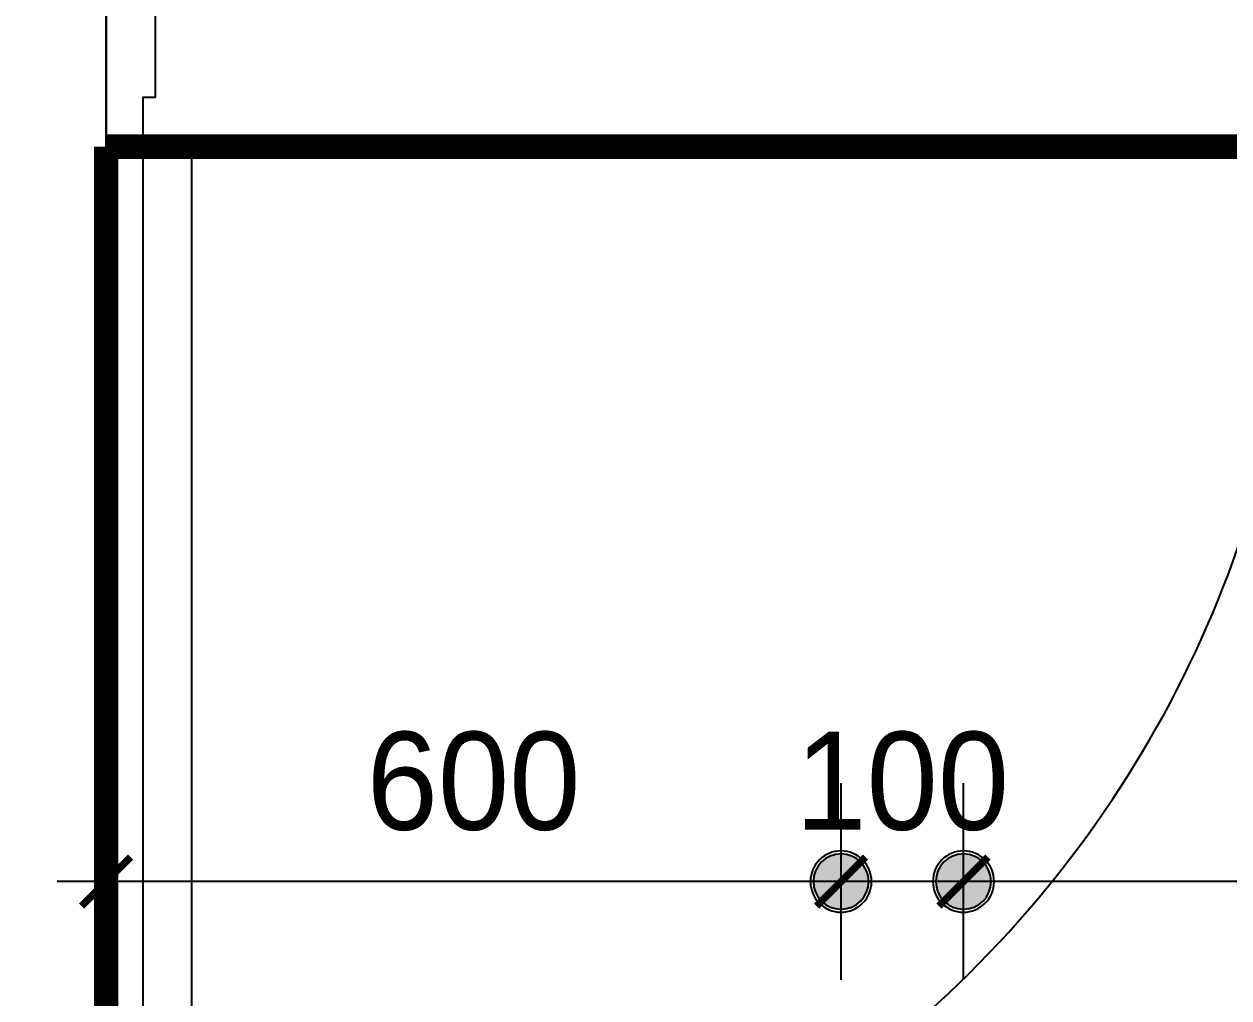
# Model space of a CAD drawing. Header units: millimetres. Extents: x 118028 to 193504, y 42792 to 96100.
# Drawn here: x 181114 to 182098, y 66672 to 67467 of the extents above; entities that cross this region are included whole.
import ezdxf

# ---------------------------------------------------------------- set-up
doc = ezdxf.new("R2010")
doc.units = ezdxf.units.MM
doc.header["$LTSCALE"] = 30
doc.header["$PDMODE"] = 3
doc.linetypes.add('HID', pattern=[2.3, 1.5, -0.8])
doc.layers.get('DEFPOINTS').update_dxf_attribs({"color": 248})
for name, color, linetype in [('03-WAL NEW', 3, 'Continuous'), ('07-DIM WAL', 5, 'Continuous'), ('2CONTINUOUS', 2, 'Continuous'), ('3.기호.계단선', 30, 'Continuous'), ('CO-DO-FR', 7, 'Continuous'), ('CO-DOOR', 8, 'Continuous'), ('RC-LIGHT', 7, 'Continuous')]:
    doc.layers.add(name, color=color, linetype=linetype)
doc.styles.add('HY 울릉도 L', font='')
doc.styles.get('HY 울릉도 L').set_extended_font_data('HY울릉도L')
doc.dimstyles.new('40', dxfattribs={"dimscale": 40, "dimtxt": 2, "dimasz": 1, "dimexe": 1, "dimexo": 1, "dimgap": 1, "dimtad": 1, "dimdec": 0, "dimrnd": 0.05, "dimdsep": 46, "dimlunit": 6, "dimtxsty": 'HY 울릉도 L', "dimblk": 'ARCHTICK', "dimcen": 2.5, "dimdle": 1, "dimclrd": 133, "dimclre": 133, "dimclrt": 30, "dimadec": 0, "dimazin": 0, "dimtfac": 1, "dimtdec": 0, "dimtix": 1, "dimtmove": 2, "dimatfit": 3, "dimldrblk": 'ARCHTICK', "dimfxl": 1, "dimlwd": -1, "dimlwe": -1, "dimarcsym": 0})

# ---------------------------------------------------------------- blocks, each defined once
blk = doc.blocks.new('1')
at = {"linetype": 'Continuous'}
h = blk.add_hatch(color=4, dxfattribs=at)
h.dxf.hatch_style = 1
edge = h.paths.add_edge_path()
edge.add_arc((11539653.5, -14273503.8), 37.5, 0, 360)
at = {"color": 1, "linetype": 'Continuous'}
for p, q in [((11539653.5, -14273637.1), (11539653.5, -14273370.5)), ((11539520.2, -14273503.8), (11539786.8, -14273503.8))]:
    blk.add_line(p, q, dxfattribs=at)
at = {"color": 4, "linetype": 'Continuous'}
for radius in [41.5, 37.5]:
    blk.add_circle((11539653.5, -14273503.8), radius, dxfattribs=at)
blk = doc.blocks.new('_ArchTick')
at = {"color": 0, "linetype": 'ByBlock', "const_width": 0.15}
blk.add_lwpolyline([(-0.5, -0.5), (0.5, 0.5)], dxfattribs=at)
blk = doc.blocks.new('*D292')
at = {"layer": '07-DIM WAL', "color": 133, "transparency": 16777216}
for p, q in [((181881.38, 66806.8), (181881.38, 66806.8)), ((184361.38, 66806.8), (184361.38, 66806.8)), ((184401.38, 66766.8), (181841.38, 66766.8))]:
    blk.add_line(p, q, dxfattribs=at)
at = {"layer": 'DEFPOINTS', "color": 0, "transparency": 16777216}
for p in [(181881.38, 66766.8), (181881.38, 66766.8), (184361.38, 66766.8)]:
    blk.add_point(p, dxfattribs=at)
at = {"layer": '07-DIM WAL', "color": 133, "transparency": 16777216, "xscale": 40, "yscale": 40, "zscale": 40, "rotation": 180}
blk.add_blockref('_ArchTick', (181881.38, 66766.8), dxfattribs=at)
at = {"layer": '07-DIM WAL', "color": 133, "transparency": 16777216, "xscale": 40, "yscale": 40, "zscale": 40}
blk.add_blockref('_ArchTick', (184361.38, 66766.8), dxfattribs=at)
at = {"layer": '07-DIM WAL', "color": 30, "transparency": 16777216, "insert": (183121.38, 66854.73), "char_height": 80, "attachment_point": 5, "style": 'HY 울릉도 L'}
blk.add_mtext('2,480', dxfattribs=at)
blk = doc.blocks.new('*D293')
at = {"layer": '07-DIM WAL', "color": 133, "transparency": 16777216}
for p, q in [((181781.38, 66806.8), (181781.38, 66806.8)), ((181881.38, 66806.8), (181881.38, 66806.8)), ((181921.38, 66766.8), (181741.38, 66766.8))]:
    blk.add_line(p, q, dxfattribs=at)
at = {"layer": 'DEFPOINTS', "color": 0, "transparency": 16777216}
for p in [(181781.38, 66766.8), (181781.38, 66766.8), (181881.38, 66766.8)]:
    blk.add_point(p, dxfattribs=at)
at = {"layer": '07-DIM WAL', "color": 133, "transparency": 16777216, "xscale": 40, "yscale": 40, "zscale": 40}
blk.add_blockref('_ArchTick', (181781.38, 66766.8), dxfattribs=at)
at = {"layer": '07-DIM WAL', "color": 133, "transparency": 16777216, "xscale": 40, "yscale": 40, "zscale": 40, "rotation": 180}
blk.add_blockref('_ArchTick', (181881.38, 66766.8), dxfattribs=at)
at = {"layer": '07-DIM WAL', "color": 30, "transparency": 16777216, "insert": (181831.38, 66848.48), "char_height": 80, "attachment_point": 5, "style": 'HY 울릉도 L'}
blk.add_mtext('100', dxfattribs=at)
blk = doc.blocks.new('*D294')
at = {"layer": '07-DIM WAL', "color": 133, "transparency": 16777216}
for p, q in [((181181.38, 66806.8), (181181.38, 66806.8)), ((181781.38, 66806.8), (181781.38, 66806.8)), ((181821.38, 66766.8), (181141.38, 66766.8))]:
    blk.add_line(p, q, dxfattribs=at)
at = {"layer": 'DEFPOINTS', "color": 0, "transparency": 16777216}
for p in [(181181.38, 66766.8), (181181.38, 66766.8), (181781.38, 66766.8)]:
    blk.add_point(p, dxfattribs=at)
at = {"layer": '07-DIM WAL', "color": 133, "transparency": 16777216, "xscale": 40, "yscale": 40, "zscale": 40, "rotation": 180}
blk.add_blockref('_ArchTick', (181181.38, 66766.8), dxfattribs=at)
at = {"layer": '07-DIM WAL', "color": 133, "transparency": 16777216, "xscale": 40, "yscale": 40, "zscale": 40}
blk.add_blockref('_ArchTick', (181781.38, 66766.8), dxfattribs=at)
at = {"layer": '07-DIM WAL', "color": 30, "transparency": 16777216, "insert": (181481.38, 66848.48), "char_height": 80, "attachment_point": 5, "style": 'HY 울릉도 L'}
blk.add_mtext('600', dxfattribs=at)
blk = doc.blocks.new('vusaudeh')
at = {"layer": '2CONTINUOUS'}
blk.add_lwpolyline([(155176.38, 81983.8), (155176.38, 85997.8), (155381.38, 85997.8), (155381.38, 81983.8)], dxfattribs=at)
at = {"layer": 'CO-DO-FR'}
blk.add_lwpolyline([(155381.38, 85786.8), (155381.38, 85986.8), (155411.38, 85986.8), (155411.38, 85946.8), (155421.38, 85946.8), (155421.38, 85826.8), (155411.38, 85826.8), (155411.38, 85786.8), (155381.38, 85786.8)], close=True, dxfattribs=at)
at = {"layer": 'CO-DOOR'}
blk.add_lwpolyline([(155451.38, 84846.8), (155451.38, 85786.8), (155411.38, 85786.8), (155411.38, 84846.8)], close=True, dxfattribs=at)
blk.add_arc((155442.15, 85761.33), 914.59, 269.3254, 1.59623, dxfattribs=at)
blk = doc.blocks.new('cjswjdeh2')
at = {"layer": '03-WAL NEW'}
h = blk.add_hatch(dxfattribs=at)
h.set_pattern_fill('_USER', color=256, scale=50, angle=135, pattern_type=0)
h.set_pattern_definition([(135, (307217.86, -141934.83), (-35.355339, -35.355339), [])])
h.paths.add_polyline_path([(214879.46, 64402.8), (214879.46, 63563.8), (214879.46, 63563.8), (214979.46, 63563.8), (214979.46, 64402.8)])
h.paths.add_polyline_path([(214979.46, 67577.8), (214929.46, 67577.8, 0.414214), (214879.46, 67527.8), (214879.46, 65902.8), (214879.46, 65902.8), (214979.46, 65902.8)])
h.paths.add_polyline_path([(215184.46, 62727.8), (215184.46, 63563.8), (214979.46, 63563.8), (214879.46, 63563.8), (214879.46, 63543.8), (215164.46, 63543.8), (215164.46, 62747.8), (214879.46, 62747.8), (214879.46, 62727.8), (214979.46, 62727.8)])
h.paths.add_polyline_path([(214769.92, 67902.19), (214932.16, 67749.65), (214820.18, 67630.55), (214657.94, 67783.09)], flags=9)
blk.add_blockref('vusaudeh', (59803.08, -18420))

msp = doc.modelspace()

# ---------------------------------------------------------------- linework, layer by layer
at = {"layer": '3.기호.계단선', "linetype": 'HID', "const_width": 20}
for points in [[(181181.38, 67366.8), (181181.38, 64256.8)], [(181181.38, 67366.8), (185061.38, 67366.8), (185061.38, 64256.8)]]:
    msp.add_lwpolyline(points, dxfattribs=at)

# ---------------------------------------------------------------- block references
msp.add_blockref('cjswjdeh2', (-34003.08, 0))
at = {"layer": 'RC-LIGHT', "xscale": -0.6024096385271789, "yscale": 0.6024096385271789, "zscale": 0.6024096385271789}
for p in [(7133379.87, 8665263.06), (7133479.87, 8665263.06)]:
    msp.add_blockref('1', p, dxfattribs=at)

# ---------------------------------------------------------------- dimensions: what is measured, and where the dimension line sits
at = {"layer": '07-DIM WAL'}
for base, p1, p2, picture, middle in [((181881.38, 66766.8), (184361.38, 66766.8), (181881.38, 66766.8), '*D292', (183121.38, 66854.73)), ((181181.38, 66766.8), (181781.38, 66766.8), (181181.38, 66766.8), '*D294', (181481.38, 66848.48)), ((181781.38, 66766.8), (181881.38, 66766.8), (181781.38, 66766.8), '*D293', (181831.38, 66848.48))]:
    dim = msp.add_linear_dim(base=base, p1=p1, p2=p2, dimstyle='40', dxfattribs=at)
    dim.commit()
    dim.dimension.update_dxf_attribs({"geometry": picture, "text_midpoint": middle})

doc.saveas('drawing.dxf')
